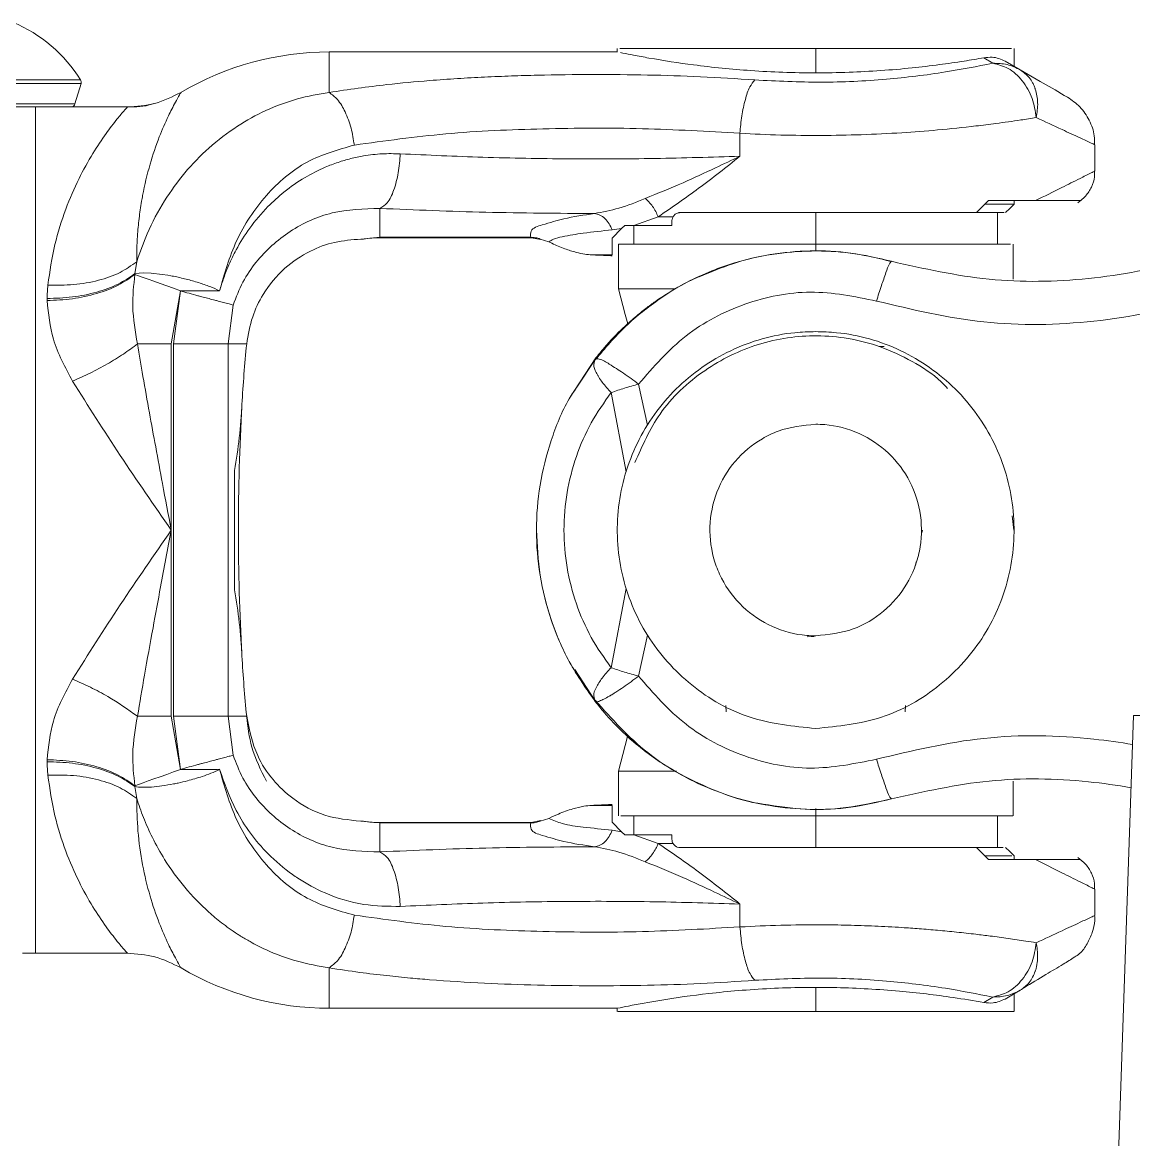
# Model space of a CAD drawing. Header units: feet. Extents: x 0 to 5170, y -254 to 1413.
# Drawn here: x 2323.378 to 2325.913, y 48.549 to 51.097 of the extents above; entities that cross this region are included whole.
import ezdxf

# ---------------------------------------------------------------- set-up
doc = ezdxf.new("R2010")
doc.units = ezdxf.units.FT
doc.header["$MEASUREMENT"] = 0
doc.layers.add('ATI CENTER SUPPORT', color=7, linetype='Continuous')

msp = doc.modelspace()

# ---------------------------------------------------------------- linework, layer by layer
at = {"layer": 'ATI CENTER SUPPORT', "color": 8, "linetype": 'Continuous', "lineweight": 15}
for p, q in [((2324.07794, 51.02942), (2324.73507, 51.02942)), ((2324.07794, 50.93717), (2324.07794, 51.02942)), ((2324.73507, 51.02925), (2324.73507, 51.0376)), ((2325.18752, 50.98175), (2325.18752, 51.0376)), ((2325.63996, 51.0376), (2325.63996, 50.99729)), ((2325.5914, 51.00374), (2325.5711, 51.01618)), ((2325.65411, 50.98842), (2325.61969, 51.0083)), ((2322.88728, 50.95777), (2323.51201, 50.95777)), ((2323.51096, 50.96559), (2322.88833, 50.96559)), ((2323.51201, 50.95777), (2323.49815, 50.9109)), ((2320.84541, 50.90399), (2323.4889, 50.90399)), ((2323.49815, 50.9109), (2322.90114, 50.9109)), ((2323.40857, 48.97429), (2323.40857, 50.90399)), ((2323.61773, 50.90399), (2323.4889, 50.90399)), ((2325.01472, 50.79169), (2325.01472, 50.84389)), ((2325.82432, 50.81774), (2325.82432, 50.758)), ((2324.19372, 50.60676), (2324.19372, 50.67271)), ((2325.58176, 50.69051), (2325.55426, 50.66302)), ((2325.58176, 50.69051), (2325.68897, 50.69051)), ((2325.63996, 50.69051), (2325.63996, 50.68234)), ((2324.77295, 50.63383), (2324.82826, 50.65352)), ((2324.82826, 50.65352), (2324.86214, 50.65352)), ((2324.87877, 50.66302), (2325.55426, 50.66302)), ((2325.18752, 50.5755), (2325.18752, 50.66305)), ((2325.6024, 50.66304), (2325.6024, 50.59087)), ((2324.723, 50.62357), (2324.7449, 50.62675)), ((2324.7449, 50.62675), (2324.72304, 50.60488)), ((2324.7449, 50.62674), (2324.75199, 50.63383)), ((2324.75199, 50.63383), (2324.85947, 50.63383)), ((2324.77263, 50.59087), (2324.77263, 50.63383)), ((2324.85947, 50.64372), (2324.85947, 50.63383)), ((2324.14995, 50.60279), (2324.19372, 50.60676)), ((2324.19372, 50.60676), (2324.53751, 50.60676)), ((2324.54062, 50.60583), (2324.19372, 50.60583)), ((2324.56062, 50.60146), (2324.53844, 50.60583)), ((2324.57887, 50.59658), (2324.55935, 50.60272)), ((2324.72304, 50.60488), (2324.72304, 50.5668)), ((2324.73741, 50.4892), (2324.73741, 50.59087)), ((2325.63762, 50.59087), (2325.63762, 50.51174)), ((2323.63907, 50.55113), (2323.63477, 50.52402)), ((2324.72304, 50.5668), (2324.67685, 50.5668)), ((2323.63477, 50.52197), (2323.63477, 50.52402)), ((2323.73878, 50.48482), (2323.7178, 50.36367)), ((2323.72307, 50.36367), (2323.739, 50.48509)), ((2323.43473, 50.46736), (2323.43473, 50.46257)), ((2323.85912, 50.45237), (2323.84756, 50.36367)), ((2323.7178, 50.36367), (2323.64081, 50.36367)), ((2323.7178, 49.5146), (2323.7178, 50.36367)), ((2323.88985, 50.36367), (2323.72307, 50.36367)), ((2323.72307, 49.5146), (2323.72307, 50.36367)), ((2323.84756, 50.36367), (2323.84756, 49.5146)), ((2325.3315, 50.35776), (2325.34382, 50.35776)), ((2324.62625, 50.23996), (2324.68606, 50.33164)), ((2324.64242, 50.26527), (2324.68492, 50.32826)), ((2324.68606, 50.33164), (2324.68145, 50.32313)), ((2324.68306, 50.3237), (2324.68457, 50.32973)), ((2324.78364, 50.27203), (2324.80393, 50.17848)), ((2324.72092, 50.25279), (2324.75534, 50.07198)), ((2323.86176, 49.80313), (2323.86176, 50.07515)), ((2325.63586, 49.97174), (2325.63965, 49.93914)), ((2325.42988, 49.93267), (2325.43122, 49.93938)), ((2325.43122, 49.93938), (2325.42988, 49.93267)), ((2325.41516, 49.85866), (2325.41686, 49.8672)), ((2324.75534, 49.8063), (2324.72092, 49.62548)), ((2324.80393, 49.69979), (2324.78364, 49.60625)), ((2325.16812, 49.696), (2325.18389, 49.6964)), ((2324.68492, 49.55001), (2324.63854, 49.62145)), ((2324.67967, 49.55809), (2324.68606, 49.54663)), ((2324.68457, 49.54855), (2324.68301, 49.55456)), ((2324.98238, 49.53953), (2324.98322, 49.52483)), ((2325.39181, 49.52483), (2325.39265, 49.53947)), ((2323.64081, 49.5146), (2323.7178, 49.5146)), ((2323.7178, 49.5146), (2323.73878, 49.39345)), ((2323.72307, 49.5146), (2323.88985, 49.5146)), ((2323.739, 49.39318), (2323.72307, 49.5146)), ((2323.84756, 49.5146), (2323.85912, 49.4259)), ((2325.91262, 49.5161), (2325.73082, 44.30911)), ((2325.91262, 49.5161), (2327.77006, 49.51611)), ((2324.79145, 49.4405), (2324.76395, 49.46363)), ((2323.43473, 49.4157), (2323.43473, 49.41091)), ((2324.73741, 49.28789), (2324.73741, 49.38957)), ((2323.63477, 49.35425), (2323.63477, 49.3563)), ((2323.63477, 49.35425), (2323.63907, 49.32714)), ((2325.63762, 49.3665), (2325.63762, 49.28789)), ((2325.36032, 49.32623), (2325.36032, 49.32623)), ((2324.67684, 49.31147), (2324.72304, 49.31147)), ((2324.72304, 49.31147), (2324.72304, 49.27339)), ((2325.18752, 49.30311), (2325.18752, 49.30445)), ((2325.18752, 49.21572), (2325.18752, 49.30252)), ((2324.19372, 49.27151), (2324.14994, 49.27549)), ((2324.15139, 49.27545), (2324.15362, 49.27539)), ((2324.19372, 49.27244), (2324.54062, 49.27244)), ((2324.19372, 49.20556), (2324.19372, 49.27151)), ((2324.53751, 49.27151), (2324.19372, 49.27151)), ((2324.53857, 49.27245), (2324.56063, 49.27682)), ((2324.55936, 49.27555), (2324.57887, 49.28169)), ((2324.72304, 49.27339), (2324.7449, 49.25152)), ((2324.77263, 49.24444), (2324.77263, 49.28789)), ((2325.6024, 49.28789), (2325.6024, 49.21572)), ((2324.7449, 49.25152), (2324.723, 49.2547)), ((2324.7449, 49.25153), (2324.75199, 49.24444)), ((2324.75199, 49.24444), (2324.85947, 49.24444)), ((2324.82826, 49.22475), (2324.77295, 49.24444)), ((2324.86214, 49.22475), (2324.82826, 49.22475)), ((2324.85947, 49.24444), (2324.85947, 49.23455)), ((2325.55426, 49.21526), (2324.87877, 49.21526)), ((2325.58176, 49.18776), (2325.55426, 49.21526)), ((2325.63996, 49.19642), (2325.63996, 49.18776)), ((2325.58176, 49.18776), (2325.79161, 49.18776)), ((2325.82432, 49.12027), (2325.82432, 49.06053)), ((2325.01472, 49.08658), (2325.01472, 49.03438)), ((2323.61773, 48.97429), (2323.37821, 48.97429)), ((2324.07794, 48.84885), (2324.07794, 48.9411)), ((2325.18752, 48.84116), (2325.18752, 48.89653)), ((2325.61969, 48.86998), (2325.65411, 48.88985)), ((2325.5711, 48.86209), (2325.5914, 48.87453)), ((2325.63996, 48.88098), (2325.63996, 48.84116)), ((2324.73507, 48.84885), (2324.07794, 48.84885)), ((2324.73507, 48.84116), (2324.73507, 48.84885))]:
    msp.add_line(p, q, dxfattribs=at)
at = {"layer": 'ATI CENTER SUPPORT', "color": 8, "linetype": 'Continuous', "lineweight": 15, "flags": 128}
for points in [[(2325.18752, 51.0376), (2325.03776, 51.0376), (2324.90489, 51.0376), (2324.80388, 51.0376), (2324.74612, 51.0376), (2324.74086, 51.0376)], [(2325.18752, 51.0376), (2325.33728, 51.0376), (2325.47015, 51.0376), (2325.57116, 51.0376), (2325.62892, 51.0376), (2325.63417, 51.0376)], [(2325.65411, 50.98842), (2325.69927, 50.96235), (2325.73325, 50.94273), (2325.75441, 50.93051), (2325.76161, 50.92636)], [(2325.57359, 50.68234), (2325.60028, 50.68234), (2325.63834, 50.68234), (2325.63513, 50.68234)], [(2325.63996, 50.68234), (2325.63031, 50.67269), (2325.62066, 50.66304)], [(2324.87454, 50.66305), (2324.91319, 50.66305), (2325.03959, 50.66305), (2325.11128, 50.66305), (2325.18752, 50.66305)], [(2324.87454, 50.66304), (2324.89576, 50.66305), (2325.00984, 50.66305), (2325.14397, 50.66305), (2325.18752, 50.66305)], [(2325.55429, 50.66304), (2325.57476, 50.66304), (2325.61717, 50.66304), (2325.61113, 50.66304), (2325.6024, 50.66304)], [(2325.55429, 50.66304), (2325.59229, 50.66304), (2325.59709, 50.66304)], [(2325.18752, 50.59087), (2325.33651, 50.59087), (2325.46871, 50.59087), (2325.56919, 50.59087), (2325.62664, 50.59087), (2325.63186, 50.59087)], [(2323.63477, 50.52402), (2323.65461, 50.52548), (2323.67236, 50.52486), (2323.69695, 50.52227), (2323.70993, 50.52028), (2323.71648, 50.51913), (2323.71975, 50.51853), (2323.72139, 50.51822), (2323.72221, 50.51806), (2323.7228, 50.51792), (2323.72295, 50.5179), (2323.72299, 50.5179), (2323.723, 50.51791)], [(2323.63477, 50.52197), (2323.64322, 50.51895), (2323.65341, 50.51532), (2323.66514, 50.51113), (2323.6782, 50.50646), (2323.69236, 50.5014), (2323.70736, 50.49604), (2323.72293, 50.49048), (2323.73878, 50.48482)], [(2324.75874, 50.40962), (2324.75311, 50.43063), (2324.73741, 50.4892)], [(2324.73741, 50.4892), (2324.754, 50.4892), (2324.80252, 50.4892), (2324.86789, 50.4892)], [(2324.73741, 49.38957), (2324.75311, 49.44813), (2324.75868, 49.46894)], [(2323.73878, 49.39345), (2323.72293, 49.38779), (2323.70736, 49.38223), (2323.69236, 49.37687), (2323.6782, 49.37181), (2323.66514, 49.36715), (2323.65341, 49.36296), (2323.64322, 49.35932), (2323.63477, 49.3563)], [(2324.86975, 49.38957), (2324.80252, 49.38957), (2324.754, 49.38957), (2324.73741, 49.38957)], [(2325.18752, 49.28789), (2325.03853, 49.28789), (2324.90632, 49.28789), (2324.80585, 49.28789), (2324.7484, 49.28789), (2324.74317, 49.28789)], [(2325.18752, 49.28789), (2325.05017, 49.28789), (2324.92831, 49.28789), (2324.83569, 49.28789), (2324.78275, 49.28789), (2324.77794, 49.28789)], [(2325.26375, 49.21572), (2325.12587, 49.21572), (2325.00638, 49.21572), (2324.88635, 49.21572), (2324.87627, 49.21572)], [(2325.6149, 49.21572), (2325.61113, 49.21572), (2325.55735, 49.21572), (2325.46185, 49.21572), (2325.33544, 49.21572), (2325.26375, 49.21572)], [(2325.63513, 49.19642), (2325.62559, 49.19642), (2325.57309, 49.19642)], [(2325.62066, 49.21572), (2325.63031, 49.20607), (2325.63996, 49.19642)], [(2325.18752, 48.84116), (2325.16706, 48.84116), (2325.08865, 48.84116), (2325.0214, 48.84116), (2324.97287, 48.84116), (2324.95762, 48.84116)]]:
    msp.add_lwpolyline(points, dxfattribs=at)
at = {"layer": 'ATI CENTER SUPPORT', "color": 8, "linetype": 'Continuous', "lineweight": 15}
for centre, radius, start, end in [((2323.22916, 50.79114), 0.33143, 31.7581, 67.32609), ((2324.07794, 50.36366), 0.66575, 90.00041, 120.50254), ((2323.50277, 50.96051), 0.00964, 343.48177, 31.76936), ((2323.4889, 50.91363), 0.00965, 270.00963, 343.53079), ((2324.19373, 50.3636), 0.24223, 90.00085, 98.8622), ((2327.11325, 50.04045), 3.23957, 174.27387, 176.71748), ((2322.80041, 50.27283), 1.07961, 349.44906, 357.51078), ((2328.94204, 49.93914), 5.07117, 176.78493, 183.21507), ((2322.80041, 49.60544), 1.0796, 2.48922, 10.55097), ((2327.11327, 49.83783), 3.23959, 183.2825, 185.72611), ((2324.19372, 49.5146), 0.24216, 261.10947, 270.05826), ((2324.07794, 49.51461), 0.66575, 239.49935, 269.99979)]:
    msp.add_arc(centre, radius, start, end, dxfattribs=at)
for points, knots in [([(2325.5711, 51.01618), (2325.55608, 51.0136), (2325.5224, 51.00781), (2325.46776, 50.99997), (2325.4045, 50.99252), (2325.33571, 50.98658), (2325.26205, 50.98268), (2325.16301, 50.98093), (2325.04451, 50.98512), (2324.91803, 50.99782), (2324.82904, 51.01148), (2324.77537, 51.02139), (2324.75386, 51.02562), (2324.74414, 51.02762), (2324.74251, 51.02795)], [0, 0, 0, 0, 0.0548526, 0.1229589, 0.1985978, 0.2840214, 0.3713732, 0.4639678, 0.640411, 0.7976458, 0.9211179, 0.9642748, 0.994017, 1, 1, 1, 1]), ([(2325.04875, 50.96564), (2325.09895, 50.96306), (2325.19898, 50.95794), (2325.34426, 50.96549), (2325.47514, 50.98091), (2325.55543, 50.99668), (2325.5914, 51.00374)], [0, 0, 0, 0, 0.2761354, 0.550339, 0.7985225, 1, 1, 1, 1]), ([(2325.61969, 51.0083), (2325.61495, 51.01061), (2325.60546, 51.01524), (2325.58871, 51.01813), (2325.57728, 51.01687), (2325.5711, 51.01618)], [0, 0, 0, 0, 0.3148621, 0.6291657, 1, 1, 1, 1]), ([(2325.69046, 50.8798), (2325.68815, 50.89454), (2325.68343, 50.92464), (2325.66088, 50.96393), (2325.62945, 50.99397), (2325.6034, 51.00066), (2325.5914, 51.00374)], [0, 0, 0, 0, 0.2608888, 0.5326728, 0.7847192, 1, 1, 1, 1]), ([(2325.5914, 51.00374), (2325.60243, 51.00342), (2325.62443, 51.00276), (2325.64424, 50.99319), (2325.65411, 50.98842)], [0, 0, 0, 0, 0.5016564, 1, 1, 1, 1]), ([(2325.65411, 50.98842), (2325.66138, 50.98309), (2325.67259, 50.97486), (2325.68134, 50.96094), (2325.68508, 50.95319), (2325.68674, 50.94908), (2325.68752, 50.94697), (2325.68789, 50.94591), (2325.68808, 50.94537), (2325.68817, 50.9451), (2325.68821, 50.94496), (2325.68825, 50.94489), (2325.68825, 50.94485), (2325.68825, 50.94484), (2325.68826, 50.94483)], [0, 0, 0, 0, 0.473633, 0.7299921, 0.8633344, 0.9312727, 0.965544, 0.9827479, 0.9913728, 0.9956813, 0.9978509, 0.9993163, 0.9997451, 1, 1, 1, 1]), ([(2324.07794, 50.93717), (2324.12181, 50.9436), (2324.19793, 50.95474), (2324.29563, 50.96351), (2324.36994, 50.9688), (2324.43208, 50.97223), (2324.49297, 50.97478), (2324.57525, 50.97724), (2324.6788, 50.97854), (2324.80268, 50.97731), (2324.92586, 50.97359), (2325.00735, 50.96831), (2325.04875, 50.96564)], [0, 0, 0, 0, 0.1366654, 0.2371398, 0.3023047, 0.3663392, 0.4290226, 0.4901704, 0.6201185, 0.7482612, 0.8720844, 1, 1, 1, 1]), ([(2325.04875, 50.96564), (2325.04475, 50.96057), (2325.03439, 50.94749), (2325.02595, 50.91875), (2325.01815, 50.88336), (2325.01588, 50.85723), (2325.01472, 50.84389)], [0, 0, 0, 0, 0.14995061, 0.38765995, 0.68758676, 1, 1, 1, 1]), ([(2323.74013, 50.93735), (2323.72053, 50.92756), (2323.68193, 50.90829), (2323.63891, 50.9054), (2323.61773, 50.90399)], [0, 0, 0, 0, 0.50786415, 1, 1, 1, 1]), ([(2323.63907, 50.55113), (2323.63909, 50.56089), (2323.63913, 50.58034), (2323.64076, 50.61326), (2323.64409, 50.64951), (2323.64857, 50.68041), (2323.65599, 50.72193), (2323.66787, 50.77141), (2323.68824, 50.83189), (2323.70848, 50.87859), (2323.72464, 50.91035), (2323.73462, 50.92801), (2323.73905, 50.93552), (2323.74013, 50.93735)], [0, 0, 0, 0, 0.0724689, 0.1443743, 0.2446658, 0.3426391, 0.3761157, 0.5577768, 0.7198114, 0.8493606, 0.9353, 0.9842305, 1, 1, 1, 1]), ([(2323.63907, 50.55113), (2323.6466, 50.57266), (2323.66346, 50.62088), (2323.70012, 50.68921), (2323.74743, 50.75486), (2323.80305, 50.81249), (2323.86547, 50.86037), (2323.93373, 50.8977), (2324.00413, 50.92435), (2324.05367, 50.93296), (2324.07794, 50.93717)], [0, 0, 0, 0, 0.11077333, 0.24811088, 0.3752172, 0.50318201, 0.63615884, 0.75597721, 0.88046911, 1, 1, 1, 1]), ([(2324.13536, 50.81707), (2324.13324, 50.8301), (2324.12901, 50.85606), (2324.11591, 50.89108), (2324.10008, 50.92024), (2324.08454, 50.93212), (2324.07794, 50.93717)], [0, 0, 0, 0, 0.288569, 0.5749032, 0.8192573, 1, 1, 1, 1]), ([(2325.68826, 50.94483), (2325.69073, 50.93449), (2325.69588, 50.91299), (2325.69231, 50.89114), (2325.69046, 50.8798)], [0, 0, 0, 0, 0.4806405, 1, 1, 1, 1]), ([(2323.43651, 50.49795), (2323.44096, 50.52892), (2323.44942, 50.58789), (2323.47509, 50.66891), (2323.50499, 50.73817), (2323.53665, 50.79541), (2323.56653, 50.84048), (2323.59135, 50.87306), (2323.60787, 50.89283), (2323.61572, 50.90171), (2323.61773, 50.90399)], [0, 0, 0, 0, 0.2074684, 0.3950883, 0.5623922, 0.707923, 0.8289197, 0.9212576, 0.9798376, 1, 1, 1, 1]), ([(2323.61773, 50.90399), (2323.63692, 50.90414), (2323.65731, 50.9043), (2323.67603, 50.91141), (2323.67714, 50.91183)], [0, 0, 0, 0, 0.9409931, 1, 1, 1, 1]), ([(2325.76161, 50.92636), (2325.77151, 50.9195), (2325.79175, 50.90548), (2325.81252, 50.87428), (2325.82372, 50.84381), (2325.82323, 50.8245), (2325.82306, 50.81772)], [0, 0, 0, 0, 0.2737733, 0.5595905, 0.8452585, 1, 1, 1, 1]), ([(2325.01472, 50.84389), (2325.04569, 50.84243), (2325.10734, 50.83951), (2325.1996, 50.83862), (2325.29173, 50.84036), (2325.38038, 50.84465), (2325.46754, 50.85143), (2325.53907, 50.8588), (2325.60225, 50.86673), (2325.64815, 50.87313), (2325.67873, 50.87795), (2325.69046, 50.8798)], [0, 0, 0, 0, 0.13719478, 0.27307423, 0.40816155, 0.54487534, 0.66570313, 0.79497472, 0.86301793, 0.94745479, 1, 1, 1, 1]), ([(2325.82432, 50.81774), (2325.82155, 50.81902), (2325.81034, 50.8242), (2325.7854, 50.83579), (2325.74355, 50.85518), (2325.71013, 50.87068), (2325.69046, 50.8798)], [0, 0, 0, 0, 0.06212747, 0.25101486, 0.55919408, 1, 1, 1, 1]), ([(2324.13536, 50.81707), (2324.20471, 50.82666), (2324.34747, 50.84641), (2324.56707, 50.85539), (2324.79099, 50.85698), (2324.94056, 50.84823), (2325.01472, 50.84389)], [0, 0, 0, 0, 0.2381697, 0.490197, 0.7472647, 1, 1, 1, 1]), ([(2323.82803, 50.48451), (2323.83911, 50.52346), (2323.86149, 50.60222), (2323.92986, 50.70474), (2324.02233, 50.78521), (2324.09839, 50.80665), (2324.13536, 50.81707)], [0, 0, 0, 0, 0.25232951, 0.51018012, 0.76194868, 1, 1, 1, 1]), ([(2323.82803, 50.48451), (2323.83111, 50.49461), (2323.83725, 50.51478), (2323.84972, 50.54611), (2323.86826, 50.58451), (2323.89682, 50.62998), (2323.93392, 50.67396), (2323.97646, 50.71262), (2324.02025, 50.74297), (2324.06246, 50.76449), (2324.09769, 50.77795), (2324.12705, 50.78658), (2324.16044, 50.79355), (2324.19832, 50.79817), (2324.22631, 50.79753), (2324.24023, 50.79721)], [0, 0, 0, 0, 0.0566662, 0.1131825, 0.1808773, 0.285419, 0.4006003, 0.4886264, 0.5934316, 0.6856897, 0.7422921, 0.7957348, 0.849838, 0.9253121, 1, 1, 1, 1]), ([(2324.19372, 50.67271), (2324.1995, 50.67652), (2324.21441, 50.68636), (2324.22673, 50.71687), (2324.23698, 50.75429), (2324.23913, 50.7827), (2324.24023, 50.79721)], [0, 0, 0, 0, 0.1481931, 0.3824167, 0.6847078, 1, 1, 1, 1]), ([(2324.24023, 50.79721), (2324.30302, 50.79428), (2324.4309, 50.78832), (2324.62462, 50.78518), (2324.82003, 50.78559), (2324.95022, 50.78967), (2325.01472, 50.79169)], [0, 0, 0, 0, 0.2433918, 0.4956748, 0.7501325, 1, 1, 1, 1]), ([(2324.79869, 50.69542), (2324.82753, 50.70712), (2324.88149, 50.72901), (2324.95297, 50.76237), (2324.99609, 50.78284), (2325.01472, 50.79169)], [0, 0, 0, 0, 0.3946709, 0.7383919, 1, 1, 1, 1]), ([(2325.01472, 50.79169), (2324.98363, 50.76691), (2324.9231, 50.71866), (2324.85929, 50.67484), (2324.82826, 50.65352)], [0, 0, 0, 0, 0.5135961, 1, 1, 1, 1]), ([(2325.68897, 50.69051), (2325.70891, 50.70046), (2325.74274, 50.71733), (2325.78507, 50.73842), (2325.81024, 50.75098), (2325.82152, 50.75661), (2325.82432, 50.758)], [0, 0, 0, 0, 0.4419105, 0.7499038, 0.9380745, 1, 1, 1, 1]), ([(2325.82351, 50.75801), (2325.82364, 50.75367), (2325.82401, 50.7411), (2325.81711, 50.72113), (2325.80428, 50.70029), (2325.79162, 50.69043), (2325.78543, 50.6856)], [0, 0, 0, 0, 0.1518164, 0.4400387, 0.7263626, 1, 1, 1, 1]), ([(2324.19372, 50.67271), (2324.15692, 50.67173), (2324.0849, 50.6698), (2323.9859, 50.62435), (2323.91971, 50.56482), (2323.87912, 50.50484), (2323.86589, 50.47012), (2323.85912, 50.45238)], [0, 0, 0, 0, 0.254677, 0.4984567, 0.7414499, 0.8678516, 1, 1, 1, 1]), ([(2324.68303, 50.66106), (2324.60045, 50.66154), (2324.43728, 50.6625), (2324.27425, 50.66934), (2324.19372, 50.67271)], [0, 0, 0, 0, 0.5060796, 1, 1, 1, 1]), ([(2324.68303, 50.66106), (2324.70161, 50.66456), (2324.74132, 50.67203), (2324.77876, 50.6873), (2324.79869, 50.69542)], [0, 0, 0, 0, 0.467743, 1, 1, 1, 1]), ([(2324.79869, 50.69542), (2324.8016, 50.69282), (2324.80776, 50.68731), (2324.81571, 50.67719), (2324.82289, 50.66588), (2324.82649, 50.65761), (2324.82827, 50.65352)], [0, 0, 0, 0, 0.22578273, 0.47813732, 0.74214957, 1, 1, 1, 1]), ([(2325.79161, 50.69051), (2325.7918, 50.69051), (2325.79529, 50.69051), (2325.76686, 50.69051), (2325.74878, 50.69051), (2325.71315, 50.69051), (2325.68897, 50.69051)], [0, 0, 0, 0, 0.0053254, 0.0951155, 0.3859618, 1, 1, 1, 1]), ([(2324.53751, 50.60676), (2324.53722, 50.6118), (2324.53632, 50.62723), (2324.5735, 50.6378), (2324.61786, 50.65152), (2324.65906, 50.65755), (2324.68303, 50.66106)], [0, 0, 0, 0, 0.0848811, 0.2597829, 0.5692969, 1, 1, 1, 1]), ([(2324.723, 50.62357), (2324.72102, 50.62839), (2324.71709, 50.63796), (2324.70748, 50.64969), (2324.69597, 50.65827), (2324.68717, 50.66017), (2324.68303, 50.66106)], [0, 0, 0, 0, 0.2704629, 0.5360301, 0.7812601, 1, 1, 1, 1]), ([(2324.86214, 50.65352), (2324.86122, 50.6516), (2324.85972, 50.64848), (2324.85954, 50.64504), (2324.85947, 50.64372)], [0, 0, 0, 0, 0.6147224, 1, 1, 1, 1]), ([(2324.87877, 50.66302), (2324.87593, 50.66265), (2324.87055, 50.66195), (2324.865, 50.65774), (2324.86286, 50.65458), (2324.86214, 50.65352)], [0, 0, 0, 0, 0.42434759, 0.80696813, 1, 1, 1, 1]), ([(2324.57886, 50.59659), (2324.58231, 50.59864), (2324.59173, 50.60424), (2324.61858, 50.61007), (2324.66291, 50.61775), (2324.70105, 50.62144), (2324.723, 50.62357)], [0, 0, 0, 0, 0.0811968, 0.2218335, 0.5520513, 1, 1, 1, 1]), ([(2324.14995, 50.60279), (2324.12995, 50.6012), (2324.09037, 50.59806), (2324.03068, 50.57595), (2323.97284, 50.53713), (2323.929, 50.48382), (2323.90009, 50.42398), (2323.89339, 50.38455), (2323.88985, 50.36367)], [0, 0, 0, 0, 0.1552996, 0.3072913, 0.4889365, 0.6906041, 0.8362047, 1, 1, 1, 1]), ([(2324.14995, 50.60279), (2324.15095, 50.60282), (2324.15235, 50.60286), (2324.15709, 50.60297), (2324.15638, 50.60296), (2324.15633, 50.60296)], [0, 0, 0, 0, 0.7046958, 0.9782773, 1, 1, 1, 1]), ([(2324.53751, 50.60676), (2324.54118, 50.6066), (2324.54856, 50.60627), (2324.55578, 50.60416), (2324.55929, 50.60275), (2324.55935, 50.60272)], [0, 0, 0, 0, 0.49176098, 0.9914726, 1, 1, 1, 1]), ([(2324.55935, 50.60272), (2324.55777, 50.60286), (2324.55599, 50.60301), (2324.55705, 50.60292), (2324.55717, 50.60291)], [0, 0, 0, 0, 0.883823, 1, 1, 1, 1]), ([(2324.57886, 50.59659), (2324.58111, 50.59546), (2324.59304, 50.58947), (2324.61367, 50.5807), (2324.63907, 50.57274), (2324.65966, 50.56823), (2324.67161, 50.56724), (2324.67685, 50.5668)], [0, 0, 0, 0, 0.0732002, 0.3883605, 0.6511741, 0.8472414, 1, 1, 1, 1]), ([(2325.36032, 50.55205), (2325.43413, 50.53547), (2325.58189, 50.50229), (2325.80991, 50.50681), (2326.01062, 50.54384), (2326.12836, 50.59155), (2326.1758, 50.6122)], [0, 0, 0, 0, 0.2503621, 0.50115165, 0.7514407, 0.9228652, 0.9228652, 0.9228652, 0.9228652]), ([(2324.68458, 50.32974), (2324.69143, 50.33828), (2324.71133, 50.3631), (2324.74184, 50.39487), (2324.77426, 50.42403), (2324.79901, 50.44398), (2324.83326, 50.46907), (2324.87825, 50.4971), (2324.93505, 50.5248), (2325.00256, 50.55012), (2325.08223, 50.56955), (2325.1753, 50.5779), (2325.26872, 50.57367), (2325.32953, 50.55932), (2325.36032, 50.55205)], [0, 0, 0, 0, 0.0435317, 0.1265007, 0.1747847, 0.2169077, 0.2528554, 0.3436113, 0.4272666, 0.5037638, 0.630066, 0.7519837, 0.8744176, 1, 1, 1, 1]), ([(2324.74317, 50.59087), (2324.7422, 50.59087), (2324.72615, 50.59087), (2324.82407, 50.59087), (2324.87002, 50.59087), (2325.00679, 50.59087), (2325.10715, 50.59087), (2325.17169, 50.59087), (2325.18752, 50.59087)], [0, 0, 0, 0, 0.0060706, 0.1004711, 0.2962489, 0.5713869, 0.8948778, 1, 1, 1, 1]), ([(2324.93263, 50.52107), (2324.95748, 50.53136), (2325.01112, 50.55359), (2325.09804, 50.57139), (2325.18848, 50.57765), (2325.27626, 50.57184), (2325.33205, 50.55836), (2325.35943, 50.55174)], [0, 0, 0, 0, 0.1845698, 0.3984263, 0.6060072, 0.8066891, 1, 1, 1, 1]), ([(2323.43651, 50.49795), (2323.45611, 50.49765), (2323.49495, 50.49706), (2323.55055, 50.50702), (2323.60018, 50.52352), (2323.62681, 50.54242), (2323.63907, 50.55113)], [0, 0, 0, 0, 0.2743567, 0.5439125, 0.7898923, 1, 1, 1, 1]), ([(2324.67685, 50.5668), (2324.68857, 50.56627), (2324.70397, 50.56557), (2324.71937, 50.56488), (2324.72304, 50.56472)], [0, 0, 0, 0, 0.7616712, 1, 1, 1, 1]), ([(2325.36032, 50.55205), (2325.35875, 50.55016), (2325.35269, 50.54284), (2325.34682, 50.52312), (2325.33638, 50.49528), (2325.3298, 50.47327), (2325.32628, 50.4615)], [0, 0, 0, 0, 0.0754775, 0.291784, 0.6214403, 1, 1, 1, 1]), ([(2323.43473, 50.46736), (2323.45397, 50.46791), (2323.4922, 50.46901), (2323.54677, 50.48036), (2323.59565, 50.49731), (2323.62242, 50.51559), (2323.63477, 50.52402)], [0, 0, 0, 0, 0.27253167, 0.54165932, 0.78856702, 1, 1, 1, 1]), ([(2323.63477, 50.52197), (2323.62242, 50.51342), (2323.59566, 50.49487), (2323.54681, 50.47728), (2323.49225, 50.46514), (2323.45398, 50.46343), (2323.43473, 50.46257)], [0, 0, 0, 0, 0.2117831, 0.4589788, 0.7280398, 1, 1, 1, 1]), ([(2323.64081, 50.36367), (2323.63578, 50.39203), (2323.62647, 50.44458), (2323.63215, 50.49758), (2323.63477, 50.52197)], [0, 0, 0, 0, 0.5398022, 1, 1, 1, 1]), ([(2324.68487, 50.32712), (2324.70711, 50.35367), (2324.751, 50.40607), (2324.83124, 50.46778), (2324.89232, 50.50617), (2324.92785, 50.5193), (2324.93263, 50.52107)], [0, 0, 0, 0, 0.3257361, 0.6427685, 0.951879, 1, 1, 1, 1]), ([(2323.43651, 50.49795), (2323.43605, 50.49288), (2323.43512, 50.4827), (2323.43486, 50.47249), (2323.43473, 50.46736)], [0, 0, 0, 0, 0.4985896, 1, 1, 1, 1]), ([(2323.723, 50.51791), (2323.73268, 50.51586), (2323.75192, 50.51178), (2323.77962, 50.50382), (2323.80517, 50.49519), (2323.82083, 50.48812), (2323.82815, 50.48482)], [0, 0, 0, 0, 0.2685213, 0.5338889, 0.7820089, 1, 1, 1, 1]), ([(2325.32628, 50.4615), (2325.4074, 50.44215), (2325.57023, 50.40328), (2325.82293, 50.40841), (2326.02146, 50.44755), (2326.13029, 50.48979), (2326.16084, 50.50271)], [0, 0, 0, 0, 0.24906846, 0.5000012, 0.75105794, 0.85050416, 0.85050416, 0.85050416, 0.85050416]), ([(2323.82803, 50.48451), (2323.81444, 50.48465), (2323.78466, 50.48495), (2323.75488, 50.48482), (2323.73869, 50.48475)], [0, 0, 0, 0, 0.4564928, 1, 1, 1, 1]), ([(2323.73869, 50.48475), (2323.75195, 50.48098), (2323.76567, 50.47708), (2323.78301, 50.47255), (2323.79594, 50.46912), (2323.81092, 50.46516), (2323.82633, 50.46107), (2323.83721, 50.45819), (2323.84863, 50.45516), (2323.85608, 50.45319), (2323.85912, 50.45238)], [0, 0, 0, 0, 0.3315718, 0.3430207, 0.4312031, 0.6534231, 0.7156293, 0.8146898, 0.9242315, 1, 1, 1, 1]), ([(2325.32628, 50.4615), (2325.27618, 50.47167), (2325.17598, 50.492), (2325.02356, 50.46078), (2324.88511, 50.38906), (2324.81757, 50.31116), (2324.78364, 50.27203)], [0, 0, 0, 0, 0.24880877, 0.49767902, 0.7476196, 1, 1, 1, 1]), ([(2323.49276, 50.27876), (2323.47587, 50.30996), (2323.44464, 50.36761), (2323.43785, 50.43269), (2323.43473, 50.46257)], [0, 0, 0, 0, 0.5409691, 1, 1, 1, 1]), ([(2325.18752, 49.48694), (2325.13665, 49.49194), (2325.0349, 49.50195), (2324.89948, 49.57994), (2324.79653, 49.69478), (2324.73766, 49.83818), (2324.72951, 49.99275), (2324.77299, 50.14133), (2324.86323, 50.26725), (2324.98992, 50.35574), (2325.10513, 50.38915), (2325.17165, 50.39131), (2325.18752, 50.39183)], [0, 0, 0, 0, 0.1073684, 0.2147376, 0.3221066, 0.4294672, 0.5368484, 0.6442295, 0.7515874, 0.8589584, 0.9663414, 1, 1, 1, 1]), ([(2324.77529, 50.0931), (2324.79208, 50.13148), (2324.82798, 50.21357), (2324.92932, 50.30737), (2325.05415, 50.36906), (2325.16932, 50.38592), (2325.26324, 50.37764), (2325.33695, 50.35873), (2325.40831, 50.3252), (2325.4599, 50.29203), (2325.48347, 50.26748), (2325.48834, 50.2624)], [0, 0, 0, 0, 0.1438634, 0.3076427, 0.4649418, 0.6205834, 0.7031695, 0.7904066, 0.8822979, 0.9756615, 1, 1, 1, 1]), ([(2325.18752, 49.48694), (2325.23839, 49.49194), (2325.34014, 49.50195), (2325.47556, 49.57993), (2325.5785, 49.69478), (2325.63737, 49.83818), (2325.64552, 49.99275), (2325.60205, 50.14133), (2325.5118, 50.26725), (2325.38512, 50.35574), (2325.26991, 50.38915), (2325.20339, 50.39131), (2325.18752, 50.39183)], [0, 0, 0, 0, 0.1073688, 0.2147385, 0.3221057, 0.4294667, 0.5368483, 0.6442289, 0.7515891, 0.8589578, 0.9663413, 1, 1, 1, 1]), ([(2323.49276, 50.27876), (2323.50618, 50.28473), (2323.5332, 50.29672), (2323.57187, 50.31755), (2323.60811, 50.33953), (2323.63023, 50.35586), (2323.64081, 50.36367)], [0, 0, 0, 0, 0.25752022, 0.51818985, 0.76949198, 1, 1, 1, 1]), ([(2323.7178, 49.93914), (2323.71111, 49.97455), (2323.69917, 50.03776), (2323.68256, 50.12699), (2323.66769, 50.20842), (2323.65375, 50.28668), (2323.64495, 50.33901), (2323.64081, 50.36367)], [0, 0, 0, 0, 0.2505758, 0.4473057, 0.6310284, 0.8261528, 1, 1, 1, 1]), ([(2324.68678, 50.29886), (2324.68375, 50.30488), (2324.67962, 50.3131), (2324.68233, 50.32146), (2324.68306, 50.3237)], [0, 0, 0, 0, 0.7324886, 1, 1, 1, 1]), ([(2324.68457, 50.32973), (2324.68778, 50.32969), (2324.6995, 50.32955), (2324.72045, 50.31485), (2324.75047, 50.29698), (2324.77218, 50.28065), (2324.78364, 50.27203)], [0, 0, 0, 0, 0.0819293, 0.2999731, 0.630612, 1, 1, 1, 1]), ([(2324.72092, 50.2528), (2324.71393, 50.26044), (2324.70377, 50.27154), (2324.69402, 50.28571), (2324.69004, 50.29249), (2324.68832, 50.29573), (2324.68752, 50.29731), (2324.68714, 50.29809), (2324.68696, 50.29847), (2324.68687, 50.29867), (2324.68682, 50.29877), (2324.6868, 50.29882), (2324.68678, 50.29885), (2324.68678, 50.29885), (2324.68678, 50.29886)], [0, 0, 0, 0, 0.5389955, 0.7830851, 0.8953075, 0.9486453, 0.9745811, 0.9873543, 0.9937005, 0.9968511, 0.9984084, 0.9994807, 0.9998141, 1, 1, 1, 1]), ([(2323.7178, 49.93914), (2323.67859, 49.99567), (2323.60118, 50.10729), (2323.52859, 50.2221), (2323.49276, 50.27876)], [0, 0, 0, 0, 0.5064535, 1, 1, 1, 1]), ([(2324.68458, 49.54854), (2324.66377, 49.57823), (2324.62303, 49.63638), (2324.58171, 49.73444), (2324.55628, 49.83551), (2324.54799, 49.93912), (2324.55615, 50.04285), (2324.5822, 50.14355), (2324.61209, 50.21986), (2324.63797, 50.25822), (2324.64445, 50.26783)], [0, 0, 0, 0, 0.1415901, 0.2772727, 0.4138187, 0.5481389, 0.6824616, 0.8190054, 0.9546888, 1, 1, 1, 1]), ([(2324.78364, 50.27203), (2324.77275, 50.26906), (2324.75164, 50.26332), (2324.73094, 50.25623), (2324.72092, 50.25279)], [0, 0, 0, 0, 0.5157768, 1, 1, 1, 1]), ([(2324.72092, 49.62548), (2324.70506, 49.648), (2324.67305, 49.69345), (2324.63958, 49.77094), (2324.61819, 49.85346), (2324.61104, 49.93914), (2324.61819, 50.02481), (2324.63958, 50.10734), (2324.67305, 50.18483), (2324.70506, 50.23028), (2324.72092, 50.2528)], [0, 0, 0, 0, 0.1222365, 0.2466797, 0.3728596, 0.4999998, 0.6271399, 0.7533199, 0.8777633, 1, 1, 1, 1]), ([(2325.18752, 49.69817), (2325.18069, 49.69835), (2325.14687, 49.69925), (2325.08672, 49.7153), (2325.01824, 49.76107), (2324.97707, 49.8162), (2324.95134, 49.87866), (2324.94178, 49.94677), (2324.95809, 50.02762), (2325.00019, 50.09869), (2325.05293, 50.1425), (2325.11569, 50.17331), (2325.15833, 50.17763), (2325.18752, 50.1806)], [0, 0, 0, 0, 0.0271456, 0.1344911, 0.241834, 0.3491768, 0.402271, 0.5096112, 0.6169522, 0.7242928, 0.8316322, 0.8847232, 1, 1, 1, 1]), ([(2325.18752, 50.1806), (2325.19435, 50.18042), (2325.22816, 50.17952), (2325.28832, 50.16348), (2325.35681, 50.11767), (2325.40628, 50.05152), (2325.43108, 49.97284), (2325.42881, 49.90411), (2325.40986, 49.83927), (2325.37484, 49.78004), (2325.3221, 49.73628), (2325.25934, 49.70546), (2325.21671, 49.70114), (2325.18752, 49.69817)], [0, 0, 0, 0, 0.0271458, 0.1344862, 0.2418348, 0.3491783, 0.4565215, 0.563864, 0.6169568, 0.7242968, 0.8316369, 0.8847284, 1, 1, 1, 1]), ([(2323.49276, 49.59951), (2323.52859, 49.65617), (2323.60118, 49.77098), (2323.67859, 49.8826), (2323.7178, 49.93914)], [0, 0, 0, 0, 0.4935462, 1, 1, 1, 1]), ([(2323.64081, 49.5146), (2323.6461, 49.5459), (2323.65746, 49.61322), (2323.67525, 49.7116), (2323.69564, 49.82181), (2323.70966, 49.89605), (2323.7178, 49.93914)], [0, 0, 0, 0, 0.22071323, 0.47466309, 0.69513953, 1, 1, 1, 1]), ([(2324.55072, 49.93914), (2324.55233, 49.90463), (2324.55557, 49.83509), (2324.58217, 49.73358), (2324.62367, 49.63497), (2324.66496, 49.57652), (2324.68606, 49.54663)], [0, 0, 0, 0, 0.2447303, 0.4931656, 0.7408915, 1, 1, 1, 1]), ([(2324.68301, 49.55456), (2324.68231, 49.55668), (2324.67956, 49.56501), (2324.68777, 49.58204), (2324.70064, 49.60346), (2324.71375, 49.61769), (2324.72092, 49.62548)], [0, 0, 0, 0, 0.0791186, 0.3101422, 0.6221462, 1, 1, 1, 1]), ([(2324.78364, 49.60625), (2324.77217, 49.59775), (2324.75525, 49.58521), (2324.73512, 49.57182), (2324.7255, 49.56575), (2324.72096, 49.56301), (2324.71878, 49.56171), (2324.71771, 49.56108), (2324.71719, 49.56077), (2324.71693, 49.56062), (2324.71679, 49.56054), (2324.71672, 49.5605), (2324.71668, 49.56048), (2324.71667, 49.56047), (2324.71667, 49.56047)], [0, 0, 0, 0, 0.5276274, 0.7781231, 0.8934891, 0.9479657, 0.9742664, 0.9872099, 0.9936116, 0.9968312, 0.9983913, 0.9994908, 0.9998131, 1, 1, 1, 1]), ([(2324.72092, 49.62548), (2324.73094, 49.62205), (2324.75164, 49.61496), (2324.77275, 49.60922), (2324.78364, 49.60625)], [0, 0, 0, 0, 0.48422307, 1, 1, 1, 1]), ([(2325.32628, 49.41677), (2325.27618, 49.40661), (2325.17598, 49.38628), (2325.02356, 49.4175), (2324.88511, 49.48922), (2324.81757, 49.56711), (2324.78364, 49.60625)], [0, 0, 0, 0, 0.24880887, 0.49767922, 0.74761977, 1, 1, 1, 1]), ([(2323.43473, 49.4157), (2323.43785, 49.44557), (2323.44464, 49.51065), (2323.47586, 49.56831), (2323.49276, 49.59951)], [0, 0, 0, 0, 0.4588699, 1, 1, 1, 1]), ([(2323.49276, 49.59951), (2323.5064, 49.59342), (2323.53369, 49.58124), (2323.58414, 49.55449), (2323.61859, 49.53024), (2323.64081, 49.5146)], [0, 0, 0, 0, 0.2619917, 0.5240982, 1, 1, 1, 1]), ([(2324.71667, 49.56047), (2324.71257, 49.5581), (2324.70539, 49.55396), (2324.69591, 49.54996), (2324.68904, 49.54695), (2324.6857, 49.54814), (2324.68457, 49.54855)], [0, 0, 0, 0, 0.4017445, 0.7038503, 0.8996989, 1, 1, 1, 1]), ([(2325.36032, 49.32623), (2325.32952, 49.31896), (2325.26872, 49.3046), (2325.17529, 49.30038), (2325.08222, 49.30873), (2324.99254, 49.3306), (2324.90434, 49.36613), (2324.8375, 49.40547), (2324.78524, 49.44471), (2324.74564, 49.47945), (2324.71132, 49.51518), (2324.69142, 49.54), (2324.68458, 49.54854)], [0, 0, 0, 0, 0.1256128, 0.2480525, 0.3700062, 0.4963089, 0.6137158, 0.7471243, 0.8033646, 0.8734809, 0.9564796, 1, 1, 1, 1]), ([(2325.05556, 49.3165), (2325.05547, 49.31651), (2325.02363, 49.32077), (2324.96347, 49.3421), (2324.87912, 49.38019), (2324.7801, 49.44416), (2324.72253, 49.50884), (2324.68487, 49.55115)], [0, 0, 0, 0, 0.0005822, 0.2154324, 0.4226063, 0.6222846, 1, 1, 1, 1]), ([(2323.63477, 49.3563), (2323.63215, 49.38068), (2323.62647, 49.43368), (2323.63578, 49.48623), (2323.64081, 49.5146)], [0, 0, 0, 0, 0.46003257, 1, 1, 1, 1]), ([(2323.9349, 49.36641), (2323.92224, 49.39181), (2323.89883, 49.43876), (2323.89241, 49.49074), (2323.88947, 49.5146)], [0, 0, 0, 0, 0.5410332, 1, 1, 1, 1]), ([(2323.88985, 49.5146), (2323.89602, 49.48393), (2323.90651, 49.43179), (2323.94753, 49.3695), (2323.99828, 49.32109), (2324.06682, 49.28401), (2324.1222, 49.27833), (2324.14994, 49.27549)], [0, 0, 0, 0, 0.2410028, 0.4096177, 0.5701892, 0.7846719, 1, 1, 1, 1]), ([(2325.91032, 49.45015), (2325.88109, 49.45528), (2325.76829, 49.47098), (2325.57023, 49.47499), (2325.4074, 49.43613), (2325.32628, 49.41677)], [0.41133796, 0.41133796, 0.41133796, 0.41133796, 0.49999881, 0.75093154, 1, 1, 1, 1]), ([(2323.85912, 49.42589), (2323.85608, 49.42509), (2323.84863, 49.42311), (2323.8372, 49.42008), (2323.82632, 49.4172), (2323.81091, 49.41312), (2323.79677, 49.40937), (2323.7843, 49.40607), (2323.78029, 49.40501), (2323.76567, 49.40119), (2323.75195, 49.39729), (2323.73869, 49.39352)], [0, 0, 0, 0, 0.07576956, 0.18534734, 0.28440761, 0.3465769, 0.56879734, 0.63636475, 0.65697947, 0.66842816, 1, 1, 1, 1]), ([(2323.85912, 49.42589), (2323.86589, 49.40815), (2323.87912, 49.37343), (2323.91971, 49.31346), (2323.9859, 49.25392), (2324.0849, 49.20847), (2324.15692, 49.20654), (2324.19372, 49.20556)], [0, 0, 0, 0, 0.1321485, 0.2585501, 0.5015432, 0.745323, 1, 1, 1, 1]), ([(2323.43473, 49.4157), (2323.45398, 49.41484), (2323.49225, 49.41313), (2323.54681, 49.40099), (2323.59566, 49.3834), (2323.62242, 49.36485), (2323.63477, 49.3563)], [0, 0, 0, 0, 0.2719602, 0.5410212, 0.788217, 1, 1, 1, 1]), ([(2323.43473, 49.41091), (2323.43486, 49.40578), (2323.43512, 49.39557), (2323.43605, 49.3854), (2323.43651, 49.38032)], [0, 0, 0, 0, 0.5014289, 1, 1, 1, 1]), ([(2323.43473, 49.41091), (2323.45401, 49.41035), (2323.49229, 49.40925), (2323.54689, 49.39788), (2323.59572, 49.38092), (2323.62245, 49.36266), (2323.63477, 49.35425)], [0, 0, 0, 0, 0.2730923, 0.5423919, 0.7890435, 1, 1, 1, 1]), ([(2325.32628, 49.41677), (2325.3298, 49.40501), (2325.33638, 49.383), (2325.34682, 49.35516), (2325.35269, 49.33543), (2325.35875, 49.32812), (2325.36032, 49.32623)], [0, 0, 0, 0, 0.3785581, 0.708214, 0.9245213, 1, 1, 1, 1]), ([(2323.63907, 49.32714), (2323.62681, 49.33585), (2323.60018, 49.35474), (2323.55055, 49.37125), (2323.49495, 49.38121), (2323.45611, 49.38062), (2323.43651, 49.38032)], [0, 0, 0, 0, 0.2101091, 0.4560892, 0.7256444, 1, 1, 1, 1]), ([(2323.61773, 48.97428), (2323.61572, 48.97656), (2323.60787, 48.98544), (2323.59135, 49.00521), (2323.56653, 49.03779), (2323.53665, 49.08286), (2323.50499, 49.1401), (2323.47509, 49.20936), (2323.44942, 49.29038), (2323.44096, 49.34936), (2323.43651, 49.38032)], [0, 0, 0, 0, 0.0201622, 0.0787424, 0.1710807, 0.292077, 0.4376082, 0.6049116, 0.792531, 1, 1, 1, 1]), ([(2323.82815, 49.39346), (2323.82155, 49.39045), (2323.80852, 49.38453), (2323.78397, 49.3758), (2323.75902, 49.36844), (2323.73886, 49.36366), (2323.72829, 49.36142), (2323.72477, 49.36072), (2323.723, 49.36036)], [0, 0, 0, 0, 0.19678, 0.3884768, 0.706829, 0.9024952, 0.9510053, 1, 1, 1, 1]), ([(2323.73869, 49.39352), (2323.75488, 49.39345), (2323.78466, 49.39332), (2323.81444, 49.39362), (2323.82803, 49.39376)], [0, 0, 0, 0, 0.5435072, 1, 1, 1, 1]), ([(2324.24023, 49.08106), (2324.21228, 49.08138), (2324.15363, 49.08203), (2324.07406, 49.10671), (2324.0218, 49.13482), (2323.978, 49.1648), (2323.92459, 49.21076), (2323.86386, 49.29137), (2323.83918, 49.3619), (2323.82803, 49.39376)], [0, 0, 0, 0, 0.1497345, 0.3142247, 0.4415441, 0.4677317, 0.5996258, 0.8191518, 1, 1, 1, 1]), ([(2324.13536, 49.0612), (2324.09839, 49.07162), (2324.02233, 49.09306), (2323.92986, 49.17353), (2323.86149, 49.27605), (2323.83911, 49.35481), (2323.82803, 49.39376)], [0, 0, 0, 0, 0.2380513, 0.4898198, 0.7476705, 1, 1, 1, 1]), ([(2325.90688, 49.3517), (2325.87464, 49.35752), (2325.76689, 49.37232), (2325.58189, 49.37598), (2325.43413, 49.34281), (2325.36032, 49.32623)], [0.39033106, 0.39033106, 0.39033106, 0.39033106, 0.49884839, 0.74963791, 1, 1, 1, 1]), ([(2323.723, 49.36036), (2323.71424, 49.35878), (2323.69748, 49.35575), (2323.67359, 49.35329), (2323.65284, 49.35229), (2323.64032, 49.35365), (2323.63477, 49.35425)], [0, 0, 0, 0, 0.3005365, 0.5751168, 0.8115121, 1, 1, 1, 1]), ([(2324.07794, 48.9411), (2324.05367, 48.94531), (2324.00413, 48.95391), (2323.94424, 48.97664), (2323.90186, 48.99804), (2323.88062, 49.01059), (2323.86471, 49.02071), (2323.85015, 49.03058), (2323.83301, 49.04331), (2323.81765, 49.05568), (2323.78822, 49.08115), (2323.74745, 49.12343), (2323.70537, 49.18158), (2323.67516, 49.23583), (2323.65415, 49.28245), (2323.64393, 49.31276), (2323.63907, 49.32714)], [0, 0, 0, 0, 0.1194941, 0.2439475, 0.3094178, 0.3501465, 0.3638135, 0.4010595, 0.4356193, 0.4675456, 0.4968754, 0.6248058, 0.7518687, 0.8446194, 0.9262566, 1, 1, 1, 1]), ([(2323.74013, 48.94092), (2323.73905, 48.94276), (2323.73462, 48.95027), (2323.72463, 48.96794), (2323.70847, 48.9997), (2323.68823, 49.04639), (2323.66783, 49.10689), (2323.65112, 49.17718), (2323.64049, 49.25172), (2323.63954, 49.30237), (2323.63907, 49.32714)], [0, 0, 0, 0, 0.0157889, 0.0647709, 0.1507312, 0.2802293, 0.442346, 0.6240976, 0.8161387, 1, 1, 1, 1]), ([(2325.35943, 49.32653), (2325.32524, 49.31866), (2325.25772, 49.30311), (2325.15462, 49.30023), (2325.08822, 49.31114), (2325.05556, 49.3165)], [0, 0, 0, 0, 0.3426246, 0.6766867, 1, 1, 1, 1]), ([(2324.67684, 49.31147), (2324.67085, 49.31094), (2324.65626, 49.30965), (2324.63059, 49.30328), (2324.60381, 49.29381), (2324.58606, 49.28518), (2324.57886, 49.28169)], [0, 0, 0, 0, 0.1749991, 0.4258386, 0.767113, 1, 1, 1, 1]), ([(2324.72304, 49.31355), (2324.71937, 49.31339), (2324.70397, 49.3127), (2324.68857, 49.312), (2324.67684, 49.31147)], [0, 0, 0, 0, 0.2384034, 1, 1, 1, 1]), ([(2324.15646, 49.27531), (2324.15631, 49.27532), (2324.15511, 49.27535), (2324.15293, 49.2754), (2324.15091, 49.27546), (2324.14994, 49.27549)], [0, 0, 0, 0, 0.0666642, 0.5541538, 1, 1, 1, 1]), ([(2324.68303, 49.21721), (2324.65906, 49.22072), (2324.61786, 49.22675), (2324.5735, 49.24047), (2324.53632, 49.25104), (2324.53722, 49.26647), (2324.53751, 49.27151)], [0, 0, 0, 0, 0.43070336, 0.74021739, 0.91511974, 1, 1, 1, 1]), ([(2324.55936, 49.27555), (2324.5593, 49.27553), (2324.55579, 49.27412), (2324.54856, 49.272), (2324.54118, 49.27167), (2324.53751, 49.27151)], [0, 0, 0, 0, 0.0087433, 0.5083461, 1, 1, 1, 1]), ([(2324.55717, 49.27536), (2324.55741, 49.27538), (2324.55814, 49.27543), (2324.55887, 49.2755), (2324.55936, 49.27555)], [0, 0, 0, 0, 0.3310541, 1, 1, 1, 1]), ([(2324.723, 49.2547), (2324.70115, 49.2571), (2324.6632, 49.26127), (2324.61401, 49.26705), (2324.58891, 49.2775), (2324.57886, 49.28169)], [0, 0, 0, 0, 0.4485084, 0.779139, 1, 1, 1, 1]), ([(2325.63186, 49.28789), (2325.63283, 49.28789), (2325.64889, 49.28789), (2325.55097, 49.28789), (2325.50501, 49.28789), (2325.36825, 49.28789), (2325.26789, 49.28789), (2325.20335, 49.28789), (2325.18752, 49.28789)], [0, 0, 0, 0, 0.0060706, 0.1004722, 0.2962519, 0.5713825, 0.8948868, 1, 1, 1, 1]), ([(2325.59709, 49.28789), (2325.59799, 49.28789), (2325.61279, 49.28789), (2325.52252, 49.28789), (2325.48015, 49.28789), (2325.35408, 49.28789), (2325.26158, 49.28789), (2325.2021, 49.28789), (2325.18752, 49.28789)], [0, 0, 0, 0, 0.00607259, 0.10049258, 0.29630075, 0.57145666, 0.8949639, 1, 1, 1, 1]), ([(2324.68303, 49.21721), (2324.68717, 49.2181), (2324.69597, 49.22), (2324.70748, 49.22858), (2324.71709, 49.24031), (2324.72102, 49.24988), (2324.723, 49.25471)], [0, 0, 0, 0, 0.2187399, 0.463969, 0.7295361, 1, 1, 1, 1]), ([(2324.79869, 49.18285), (2324.80165, 49.18551), (2324.80789, 49.1911), (2324.81586, 49.2013), (2324.82297, 49.21257), (2324.82652, 49.22074), (2324.82826, 49.22475)], [0, 0, 0, 0, 0.2302613, 0.4846061, 0.7470085, 1, 1, 1, 1]), ([(2324.82826, 49.22475), (2324.85929, 49.20344), (2324.9231, 49.15961), (2324.98363, 49.11136), (2325.01472, 49.08658)], [0, 0, 0, 0, 0.486404, 1, 1, 1, 1]), ([(2324.85947, 49.23455), (2324.85965, 49.23241), (2324.85995, 49.22896), (2324.86154, 49.2259), (2324.86214, 49.22475)], [0, 0, 0, 0, 0.6225718, 1, 1, 1, 1]), ([(2324.86214, 49.22475), (2324.86346, 49.22297), (2324.86603, 49.21948), (2324.87197, 49.216), (2324.87642, 49.21551), (2324.87877, 49.21526)], [0, 0, 0, 0, 0.331564, 0.6478309, 1, 1, 1, 1]), ([(2324.19372, 49.20556), (2324.27425, 49.20894), (2324.43728, 49.21577), (2324.60045, 49.21673), (2324.68303, 49.21721)], [0, 0, 0, 0, 0.4939204, 1, 1, 1, 1]), ([(2324.24023, 49.08106), (2324.23913, 49.09557), (2324.23698, 49.12398), (2324.22673, 49.1614), (2324.21441, 49.19191), (2324.1995, 49.20175), (2324.19372, 49.20556)], [0, 0, 0, 0, 0.3152922, 0.6175838, 0.8518069, 1, 1, 1, 1]), ([(2324.79869, 49.18285), (2324.77876, 49.19097), (2324.74132, 49.20624), (2324.70161, 49.21371), (2324.68303, 49.21721)], [0, 0, 0, 0, 0.5322571, 1, 1, 1, 1]), ([(2325.01472, 49.08658), (2324.99547, 49.09571), (2324.95234, 49.11616), (2324.88088, 49.14955), (2324.82753, 49.17117), (2324.79869, 49.18285)], [0, 0, 0, 0, 0.2701529, 0.605397, 1, 1, 1, 1]), ([(2325.82432, 49.12027), (2325.82152, 49.12166), (2325.81024, 49.12729), (2325.78507, 49.13985), (2325.74274, 49.16094), (2325.70891, 49.17781), (2325.68897, 49.18776)], [0, 0, 0, 0, 0.0619258, 0.2500961, 0.55809, 1, 1, 1, 1]), ([(2325.78543, 49.19267), (2325.79162, 49.18785), (2325.80428, 49.17798), (2325.81711, 49.15714), (2325.82401, 49.13717), (2325.82364, 49.1246), (2325.82351, 49.12026)], [0, 0, 0, 0, 0.2736378, 0.5599622, 0.8481842, 1, 1, 1, 1]), ([(2325.01472, 49.08658), (2324.95022, 49.0886), (2324.82003, 49.09268), (2324.62462, 49.0931), (2324.4309, 49.08995), (2324.30302, 49.08399), (2324.24023, 49.08106)], [0, 0, 0, 0, 0.2498675, 0.5043252, 0.7566082, 1, 1, 1, 1]), ([(2324.07794, 48.9411), (2324.08454, 48.94615), (2324.10008, 48.95803), (2324.11591, 48.9872), (2324.12901, 49.02221), (2324.13324, 49.04817), (2324.13536, 49.0612)], [0, 0, 0, 0, 0.1807426, 0.4250966, 0.7114306, 1, 1, 1, 1]), ([(2324.13536, 49.0612), (2324.20471, 49.05161), (2324.34747, 49.03186), (2324.56707, 49.02288), (2324.79099, 49.0213), (2324.94056, 49.03004), (2325.01472, 49.03438)], [0, 0, 0, 0, 0.2381697, 0.490197, 0.7472647, 1, 1, 1, 1]), ([(2325.82362, 49.06052), (2325.82378, 49.05676), (2325.82436, 49.04368), (2325.81902, 49.02129), (2325.80718, 48.99585), (2325.79386, 48.97577), (2325.77334, 48.96271), (2325.74784, 48.94684), (2325.70904, 48.92361), (2325.67898, 48.90582), (2325.66212, 48.89585)], [0, 0, 0, 0, 0.04600709, 0.1601371, 0.27622184, 0.39131187, 0.44654825, 0.57214856, 0.76003664, 1, 1, 1, 1]), ([(2325.69046, 48.99848), (2325.71013, 49.0076), (2325.74355, 49.02309), (2325.7854, 49.04248), (2325.81034, 49.05407), (2325.82155, 49.05925), (2325.82432, 49.06053)], [0, 0, 0, 0, 0.4408064, 0.7489853, 0.9378731, 1, 1, 1, 1]), ([(2325.69046, 48.99848), (2325.68253, 48.99973), (2325.66123, 49.00312), (2325.62633, 49.00821), (2325.58837, 49.01331), (2325.54914, 49.01815), (2325.5091, 49.02255), (2325.4661, 49.02671), (2325.42447, 49.03019), (2325.37668, 49.03357), (2325.32227, 49.03647), (2325.26088, 49.03856), (2325.18935, 49.03955), (2325.10734, 49.03876), (2325.04569, 49.03585), (2325.01472, 49.03438)], [0, 0, 0, 0, 0.0355358, 0.095412, 0.1560479, 0.2050236, 0.2702964, 0.3342967, 0.3961514, 0.4551256, 0.5462968, 0.6372088, 0.726929, 0.8628135, 1, 1, 1, 1]), ([(2325.04875, 48.91264), (2325.04483, 48.91755), (2325.03462, 48.93035), (2325.02614, 48.95879), (2325.01822, 48.99432), (2325.01591, 49.02077), (2325.01472, 49.03438)], [0, 0, 0, 0, 0.1460969, 0.3802611, 0.6811846, 1, 1, 1, 1]), ([(2325.5914, 48.87453), (2325.6034, 48.87761), (2325.62945, 48.8843), (2325.66077, 48.91424), (2325.68337, 48.95347), (2325.68812, 48.98358), (2325.69046, 48.99848)], [0, 0, 0, 0, 0.21527812, 0.46732155, 0.73641763, 1, 1, 1, 1]), ([(2325.69046, 48.99848), (2325.69217, 48.98742), (2325.69473, 48.97091), (2325.69276, 48.9516), (2325.69083, 48.94232), (2325.68963, 48.93782), (2325.68896, 48.93562), (2325.68862, 48.93452), (2325.68844, 48.93398), (2325.68834, 48.93371), (2325.6883, 48.93357), (2325.68828, 48.9335), (2325.68826, 48.93346), (2325.68826, 48.93345), (2325.68826, 48.93344)], [0, 0, 0, 0, 0.5077779, 0.7577794, 0.8800618, 0.9403298, 0.9702507, 0.9851331, 0.9925764, 0.9962899, 0.9981345, 0.9993933, 0.9997812, 1, 1, 1, 1]), ([(2323.61773, 48.97428), (2323.63891, 48.97287), (2323.68193, 48.96998), (2323.72053, 48.95071), (2323.74013, 48.94092)], [0, 0, 0, 0, 0.4921361, 1, 1, 1, 1]), ([(2325.04875, 48.91264), (2325.00735, 48.90996), (2324.92586, 48.90468), (2324.80267, 48.90097), (2324.6788, 48.89973), (2324.55492, 48.90129), (2324.43076, 48.90569), (2324.33414, 48.9117), (2324.25991, 48.91804), (2324.20677, 48.9234), (2324.14499, 48.93073), (2324.10118, 48.9375), (2324.07794, 48.9411)], [0, 0, 0, 0, 0.1279145, 0.2517365, 0.3798827, 0.5098251, 0.6336529, 0.7628474, 0.8082458, 0.8633236, 0.9275049, 1, 1, 1, 1]), ([(2325.5914, 48.87453), (2325.55543, 48.88159), (2325.47514, 48.89736), (2325.34426, 48.91278), (2325.19898, 48.92034), (2325.09895, 48.91521), (2325.04875, 48.91264)], [0, 0, 0, 0, 0.2014775, 0.449661, 0.7238646, 1, 1, 1, 1]), ([(2325.68826, 48.93344), (2325.68444, 48.92434), (2325.67704, 48.90666), (2325.6616, 48.89534), (2325.65411, 48.88985)], [0, 0, 0, 0, 0.5146779, 1, 1, 1, 1]), ([(2324.73539, 48.84885), (2324.74367, 48.85055), (2324.77569, 48.85711), (2324.8449, 48.86961), (2324.92834, 48.88133), (2325.01267, 48.88966), (2325.08429, 48.89438), (2325.15934, 48.89672), (2325.25745, 48.8963), (2325.37204, 48.88976), (2325.48394, 48.87677), (2325.54787, 48.866), (2325.5711, 48.86209)], [0, 0, 0, 0, 0.0301682, 0.1165936, 0.2508207, 0.3306076, 0.4188579, 0.5068147, 0.5983859, 0.7687741, 0.9159578, 1, 1, 1, 1]), ([(2325.65411, 48.88985), (2325.64424, 48.88508), (2325.62443, 48.87551), (2325.60243, 48.87486), (2325.5914, 48.87453)], [0, 0, 0, 0, 0.4983436, 1, 1, 1, 1]), ([(2325.5711, 48.86209), (2325.57815, 48.86128), (2325.59495, 48.85934), (2325.6106, 48.86607), (2325.61969, 48.86998)], [0, 0, 0, 0, 0.419261, 1, 1, 1, 1]), ([(2325.18752, 48.84116), (2325.13749, 48.84116), (2325.04306, 48.84116), (2324.91654, 48.84116), (2324.81594, 48.84116), (2324.76583, 48.84116), (2324.72307, 48.84116), (2324.81937, 48.84116), (2324.86973, 48.84116), (2325.00531, 48.84116), (2325.10675, 48.84116), (2325.17161, 48.84116), (2325.18752, 48.84116)], [0, 0, 0, 0, 0.1666163, 0.3144504, 0.4268361, 0.4910976, 0.5, 0.5474794, 0.6459549, 0.7843576, 0.9470895, 1, 1, 1, 1]), ([(2324.9474, 48.84116), (2324.94705, 48.84116), (2324.94104, 48.84116), (2324.98318, 48.84116), (2325.00366, 48.84116), (2325.05833, 48.84116), (2325.11783, 48.84116), (2325.15875, 48.84116), (2325.18752, 48.84116)], [0, 0, 0, 0, 0.00407766, 0.07006846, 0.24090008, 0.4973065, 0.64660881, 1, 1, 1, 1]), ([(2325.27307, 48.84116), (2325.22124, 48.84116), (2325.15701, 48.84116), (2325.23212, 48.84116), (2325.27863, 48.84116), (2325.35432, 48.84116), (2325.38032, 48.84116), (2325.43485, 48.84116), (2325.42064, 48.84116), (2325.40317, 48.84116), (2325.36404, 48.84116), (2325.31791, 48.84116), (2325.28513, 48.84116), (2325.27307, 48.84116)], [0, 0, 0, 0, 0.178993, 0.2218085, 0.3858412, 0.5265666, 0.6280958, 0.678993, 0.6844693, 0.7079662, 0.7944972, 0.9243742, 1, 1, 1, 1]), ([(2325.63417, 48.84116), (2325.63515, 48.84116), (2325.65129, 48.84116), (2325.55287, 48.84116), (2325.50669, 48.84116), (2325.36921, 48.84116), (2325.26833, 48.84116), (2325.20344, 48.84116), (2325.18752, 48.84116)], [0, 0, 0, 0, 0.0060692, 0.1004427, 0.2962102, 0.5713284, 0.8948201, 1, 1, 1, 1])]:
    msp.add_open_spline(points, degree=3, knots=knots, dxfattribs=at)

doc.saveas('drawing.dxf')
